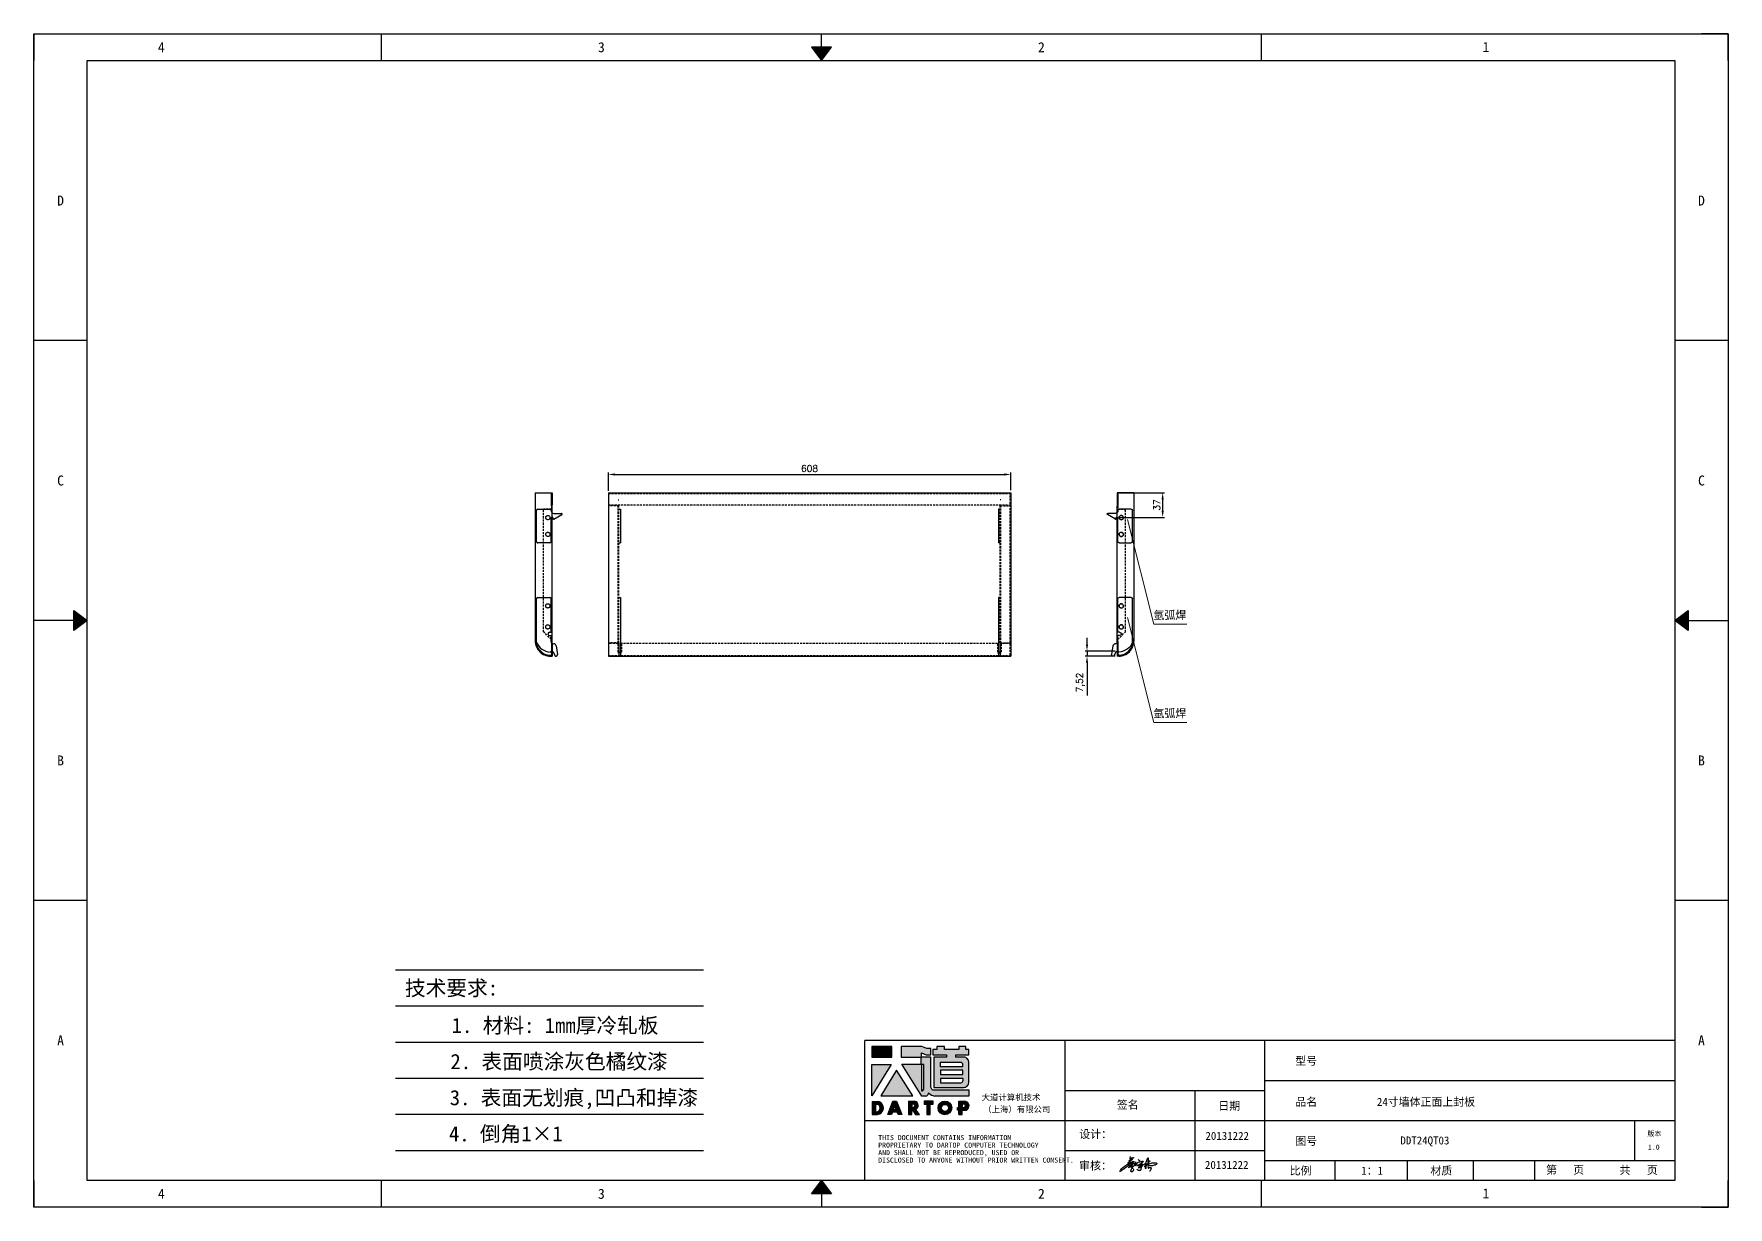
# Model space of a CAD drawing. Header units: millimetres. Extents: x 120943 to 145233, y 4425 to 40233.
# Drawn here: x 120943 to 123503, y 37600 to 39372 of the extents above; entities that cross this region are included whole.
import ezdxf
from ezdxf.enums import TextEntityAlignment as Align

# ---------------------------------------------------------------- set-up
doc = ezdxf.new("R2010")
doc.units = ezdxf.units.MM
doc.linetypes.add('DOT', pattern=[0.25, 0, -0.25])
doc.linetypes.add('HIDDEN2', pattern=[4.7625, 3.175, -1.5875])
for name, color, linetype in [('4', 7, 'Continuous'), ('hidden', 3, 'HIDDEN2'), ('print', 30, 'Continuous')]:
    doc.layers.add(name, color=color, linetype=linetype)
doc.layers.add('dim', color=2, linetype='Continuous', lineweight=9)
doc.styles.add('Dartop', font='SIMFANG.TTF')
doc.styles.add('HZ', font='SimSun.ttf')
doc.styles.add('hzHT', font='SIMHEI.TTF')
doc.styles.get("Standard").update_dxf_attribs({"font": 'txt', "bigfont": 'gbcbig.shx'})
doc.dimstyles.new('2-small', dxfattribs={"dimtxt": 10, "dimasz": 10, "dimexe": 3, "dimexo": 3, "dimgap": 4, "dimtad": 1, "dimtxsty": 'Standard', "dimcen": 5, "dimazin": 0, "dimtfac": 1, "dimtmove": 0, "dimatfit": 3, "dimfxl": 1, "dimarcsym": 0})

# ---------------------------------------------------------------- blocks, each defined once
blk = doc.blocks.new('*U5')
at = {"color": 254, "linetype": 'Continuous', "extrusion": (0, 0, -1)}
for points in [[(-17, 0.333), (-16.812, 0.25), (-17, 0.5)], [(-17, 0.333), (-17.188, 0.25), (-16.812, 0.25)], [(-17, 0.333), (-17, 0.5), (-17.188, 0.25)]]:
    blk.add_solid(points, dxfattribs=at)
blk = doc.blocks.new('*U4')
at = {"color": 254, "linetype": 'Continuous', "extrusion": (0, 0, -1)}
for points in [[(-33.167, 11), (-33, 11), (-33.25, 11.188)], [(-33.167, 11), (-33.25, 11.188), (-33.25, 10.812)], [(-33.167, 11), (-33.25, 10.812), (-33, 11)]]:
    blk.add_solid(points, dxfattribs=at)
blk = doc.blocks.new('*U6')
at = {"color": 254, "linetype": 'Continuous'}
for points in [[(17, 21.667), (17.188, 21.75), (16.812, 21.75)], [(17, 21.667), (16.812, 21.75), (17, 21.5)], [(17, 21.667), (17, 21.5), (17.188, 21.75)]]:
    blk.add_solid(points, dxfattribs=at)
blk = doc.blocks.new('*U3')
at = {"color": 254, "linetype": 'Continuous', "extrusion": (0, 0, -1)}
for points in [[(-0.833, 11), (-0.75, 10.812), (-0.75, 11.188)], [(-0.833, 11), (-0.75, 11.188), (-1, 11)], [(-0.833, 11), (-1, 11), (-0.75, 10.812)]]:
    blk.add_solid(points, dxfattribs=at)
blk = doc.blocks.new('dadao')
for p, q in [((48, 19.2), (44.9, 10.4)), ((44.9, 10.4), (51.2, 10.4)), ((51.2, 10.4), (48, 19.2))]:
    blk.add_line(p, q)
for points in [[(41.8, 121.6), (41.8, 143.7), (-0.4, 143.7), (-0.4, 121.6), (41.8, 121.6)], [(104.8, 122), (104.8, 130.3), (114.1, 126.3), (124.2, 126.3), (124.2, 139.6), (115.9, 139.6), (105.1, 143.9), (61.5, 143.9)], [(61.7, 144), (61.7, 121.3), (103.9, 121.3)], [(113.4, 38.7), (105.1, 38.7), (63, 106.5), (103.9, 106.5), (103.9, 120.9), (103.9, 121.3)], [(109.7, 53.6), (109.7, 106.2), (104.3, 106.2), (104.3, 50.4), (106.6, 50.4)], [(144.6, 94.4), (144.6, 84.8), (192, 84.8), (192, 94.1), (144.9, 94.1)], [(120.2, 45), (119.5, 45), (119.5, 44.6)], [(0, 28), (0, 0), (11.8, 0)], [(0.1, 28), (14, 28)], [(7.1, 21.8), (7.1, 6.1), (12, 6.1)], [(7.1, 21.8), (11.4, 21.8)], [(76.8, 28.2), (76.8, 0), (84.1, 0), (84.1, 11.1), (91.6, -0.1), (100.3, -0.1), (91.7, 11.1)], [(76.8, 28.2), (90.6, 28.2)], [(84, 22.7), (84, 15.3), (87.2, 15.3)], [(84, 22.7), (87.3, 22.7)], [(183.7, 0), (183.7, 9.6), (180.6, 9.6), (180.6, 14.9), (183.8, 14.9), (183.8, 28.1), (196.1, 28.1), (196.5, 28.1)], [(183.7, 0), (190.9, 0), (190.9, 9.6), (198.8, 9.6)], [(194.9, 22.3), (190.8, 22.3), (190.8, 15), (194.4, 15)]]:
    blk.add_lwpolyline(points)
blk.add_lwpolyline([(137.1, 144.2), (137.1, 137.9), (128.3, 137.9), (128.3, 126.5), (157.3, 126.5), (157.3, 121.5), (130.3, 121.5), (130.3, 57.5), (194.4, 57.5, 0.414214), (204.4, 67.5), (204.4, 111.3, 0.414214), (194.4, 121.3), (177.5, 121.3), (177.5, 126.3), (204.7, 126.3), (204.7, 137.7), (198.2, 137.7), (198.2, 143.9), (183.3, 143.9), (183.3, 138), (153, 138), (153, 144.2), (137.1, 144.2)], format="xyb", close=True)
for points in [[(104.8, 122), (123.4, 122), (123.4, 60, 0.414214), (131.4, 52), (204.8, 52), (204.8, 39.1), (131.7, 39.1)], [(144.3, 110.8), (144.3, 101.8), (192.3, 101.8), (192.3, 105.5, 0.414214), (187.3, 110.5), (144.3, 110.5)], [(144.6, 77), (144.6, 67.5), (187.6, 67.5, 0.414214), (192.6, 72.5), (192.6, 76.4), (144.6, 76.4)]]:
    blk.add_lwpolyline(points, format="xyb")
for points in [[(-0.3, 106.2), (40.4, 106.2), (-0.3, 39.7), (-0.3, 106.2)], [(51.7, 94.1), (18.4, 39.3), (86.2, 39.3)], [(43.8, 28.2), (51.8, 28.2), (62.6, -0.1), (55, -0.1), (53.2, 5), (42.9, 5), (41.1, 0), (33.6, 0)], [(110, 28.1), (110, 21.9), (116, 21.9), (116, -0.1), (123.2, -0.1), (123.2, 22), (129.2, 22), (129.2, 28.1), (110, 28.1)]]:
    blk.add_lwpolyline(points, close=True)
for radius in [14.5, 7.44]:
    blk.add_circle((154.2, 14.2), radius)
for centre, radius, start, end in [((99.2, 60.7), 12.6, 305.6399, 325.969), ((111.6, 46.7), 8.19, 282.9811, 347.6627), ((136, 61.7), 22.9, 226.7358, 259.3209), ((8.5, 13.9), 8.49, 294.2143, 69.7177), ((9.6, 14.2), 14.4, 278.6604, 72.3203), ((86.4, 19), 3.8, 282.527, 76.7196), ((88.6, 19.4), 8.95, 290.6073, 77.2124), ((193.7, 18.7), 3.8, 280.9891, 72.5513), ((195.7, 18.6), 9.51, 288.8959, 85.2442)]:
    blk.add_arc(centre, radius, start, end)
blk = doc.blocks.new('DDDDDD')
for p, q in [((19696.1, 37799.5), (19696.1, 37810.9)), ((19705.1, 37799.3), (19698, 37811.4)), ((19689.8, 37775.3), (19689.8, 37793.5)), ((19691.8, 37795.5), (19692.1, 37795.5)), ((19704.7, 37798.5), (19703.6, 37798.5)), ((19738.6, 37795.5), (19703.6, 37795.5)), ((19740.6, 37793.5), (19740.6, 37775.3)), ((19738.6, 37773.3), (19691.8, 37773.3))]:
    blk.add_line(p, q)
for centre in [(19702.5, 37790.5), (19727.9, 37790.5)]:
    blk.add_circle(centre, 3.25)
for centre, radius, start, end in [((19697.1, 37810.9), 1, 30.6997, 180), ((19691.8, 37793.5), 2, 90, 180), ((19692.1, 37799.5), 4, 270, 0), ((19703.6, 37797), 1.5, 90, 270), ((19704.7, 37799), 0.5, 270, 30.6997), ((19738.6, 37793.5), 2, 0, 90), ((19691.8, 37775.3), 2, 180, 270), ((19738.6, 37775.3), 2, 270, 0)]:
    blk.add_arc(centre, radius, start, end)
blk = doc.blocks.new('GFARGAR')
for p, q in [((19915.4, 37803.7), (19928.7, 37805.7)), ((19842.4, 37776), (19842.4, 37794.2)), ((19894.9, 37796.2), (19844.4, 37796.2)), ((19894.9, 37793.7), (19894.9, 37796.2)), ((19899.9, 37793.7), (19899.9, 37796.2)), ((19908.9, 37796.2), (19899.9, 37796.2)), ((19912.4, 37799.7), (19912.4, 37800.2)), ((19924.6, 37799.1), (19930, 37801.9)), ((19910, 37774), (19844.4, 37774))]:
    blk.add_line(p, q)
for centre in [(19855.1, 37791.1), (19886.8, 37791.1)]:
    blk.add_circle(centre, 3.25)
for centre, radius, start, end in [((19915.9, 37800.2), 3.5, 98.5308, 180), ((19929, 37803.7), 2, 298.0725, 98.5308), ((19844.4, 37794.2), 2, 90, 180), ((19897.4, 37793.7), 2.5, 180, 0), ((19908.9, 37799.7), 3.5, 270, 0), ((19900.9, 37796.2), 24, 292.1424, 356.2875), ((19925.5, 37797.3), 2, 118.0725, 230.0086), ((19922.9, 37794.2), 2, 12.8853, 50.0086), ((19844.4, 37776), 2, 180, 270)]:
    blk.add_arc(centre, radius, start, end)
blk = doc.blocks.new('*D321')
at = {"layer": 'Defpoints', "color": 0}
for p in [(122579.5, 38679.1, 78.2), (122648.4, 38679.1), (122579.2, 38641.9, 78.2)]:
    blk.add_point(p, dxfattribs=at)
at = {"layer": 'dim', "color": 0, "lineweight": -2}
for p, q in [((122582.5, 38679.1), (122651.4, 38679.1)), ((122648.4, 38651.9), (122648.4, 38669.1)), ((122582.2, 38641.9), (122651.4, 38641.9))]:
    blk.add_line(p, q, dxfattribs=at)
at = {"layer": 'dim', "color": 0}
for points in [[(122646.7, 38669.1), (122650, 38669.1), (122648.4, 38679.1)], [(122646.7, 38651.9), (122650, 38651.9), (122648.4, 38641.9)]]:
    blk.add_solid(points, dxfattribs=at)
at = {"layer": 'dim', "color": 0, "insert": (122639.4, 38660.5), "char_height": 10, "attachment_point": 5, "rotation": 90}
blk.add_mtext('37', dxfattribs=at)
blk = doc.blocks.new('*D322')
at = {"layer": 'Defpoints', "color": 0}
for p in [(122534.1, 38432.2), (122579.5, 38432.2, 78.2), (122579.7, 38439.7, 78.2)]:
    blk.add_point(p, dxfattribs=at)
at = {"layer": 'dim', "color": 0, "lineweight": -2}
for p, q in [((122534.1, 38449.7), (122534.1, 38459.7)), ((122576.7, 38439.7), (122531.1, 38439.7)), ((122576.5, 38432.2), (122531.1, 38432.2)), ((122534.1, 38439.7), (122534.1, 38432.2)), ((122534.1, 38422.2), (122534.1, 38372.5))]:
    blk.add_line(p, q, dxfattribs=at)
at = {"layer": 'dim', "color": 0}
for points in [[(122532.4, 38449.7), (122535.7, 38449.7), (122534.1, 38439.7)], [(122532.4, 38422.2), (122535.7, 38422.2), (122534.1, 38432.2)]]:
    blk.add_solid(points, dxfattribs=at)
at = {"layer": 'dim', "color": 0, "insert": (122524.2, 38392.3), "char_height": 10, "attachment_point": 5, "rotation": 90}
blk.add_mtext('7,52', dxfattribs=at)
blk = doc.blocks.new('CAIYUQIANG')
for p, q in [((27670.4, -25028.6), (27669.5, -25034.5)), ((27639.2, -25074.1), (27639.8, -25072.4)), ((27640.1, -25074.1), (27639.2, -25074.1)), ((27639.8, -25072.4), (27641, -25070.5)), ((27641.8, -25073.4), (27640.1, -25074.1)), ((27641, -25070.5), (27642.4, -25068.7)), ((27643.4, -25072.1), (27641.8, -25073.4)), ((27642.4, -25068.7), (27644.1, -25066.6)), ((27645.7, -25070.6), (27643.4, -25072.1)), ((27644.1, -25066.6), (27646.1, -25064.4)), ((27649.4, -25068), (27645.7, -25070.6)), ((27646.1, -25064.4), (27648.2, -25062.5)), ((27648.2, -25062.5), (27649.9, -25061)), ((27653.3, -25065.6), (27649.4, -25068)), ((27649.9, -25061), (27651.9, -25059.4)), ((27651.9, -25059.4), (27654.7, -25057.2)), ((27656.6, -25063.3), (27653.3, -25065.6)), ((27654.7, -25057.2), (27656.5, -25055.9)), ((27656.5, -25055.9), (27658.3, -25054.6)), ((27659.8, -25060.4), (27656.6, -25063.3)), ((27658.3, -25054.6), (27659.6, -25053.7)), ((27659.6, -25053.7), (27662.2, -25052.1)), ((27660.6, -25059.8), (27659.8, -25060.4)), ((27663.6, -25056.9), (27660.6, -25059.8)), ((27662.2, -25052.1), (27664.9, -25050.5)), ((27662.9, -25048.8), (27669.7, -25045.8)), ((27663.2, -25048.6), (27662.9, -25048.8)), ((27663.6, -25048.1), (27663.2, -25048.6)), ((27665.3, -25046.6), (27663.6, -25048.1)), ((27666.3, -25053.5), (27663.6, -25056.9)), ((27664.9, -25050.5), (27668.5, -25048.7)), ((27667.5, -25060.4), (27664.9, -25062)), ((27664.9, -25062.9), (27667.7, -25061.6)), ((27664.9, -25062), (27664.9, -25062.9)), ((27667.4, -25044.9), (27665.3, -25046.6)), ((27675.7, -25037.4), (27665.9, -25043)), ((27665.9, -25043), (27677.3, -25038.1)), ((27668.2, -25051.4), (27666.3, -25053.5)), ((27670.6, -25042.2), (27667.4, -25044.9)), ((27670.3, -25058.4), (27667.5, -25060.4)), ((27667.7, -25061.6), (27670.5, -25060.2)), ((27670.9, -25048.6), (27668.2, -25051.4)), ((27668.5, -25048.7), (27673.6, -25046.3)), ((27668.6, -25056), (27674.9, -25053.6)), ((27672.1, -25054.2), (27668.6, -25056)), ((27669.5, -25034.5), (27670.5, -25036.5)), ((27669.7, -25045.8), (27671.3, -25045.2)), ((27672, -25057.1), (27670.3, -25058.4)), ((27670.5, -25036.5), (27674.7, -25033.4)), ((27670.5, -25060.2), (27673.3, -25059)), ((27677.3, -25038.1), (27670.6, -25042.2)), ((27671.5, -25047.3), (27670.9, -25048.6)), ((27671.2, -25051), (27679.4, -25049.8)), ((27674.1, -25050.1), (27671.2, -25051)), ((27671.3, -25045.2), (27672.1, -25045.7)), ((27672.1, -25046.2), (27671.5, -25047.3)), ((27672.5, -25060.1), (27671.9, -25060.4)), ((27671.9, -25060.4), (27674.3, -25061.5)), ((27673.8, -25055.8), (27672, -25057.1)), ((27672.1, -25045.7), (27672.1, -25046.2)), ((27675.9, -25052.3), (27672.1, -25054.2)), ((27673.8, -25059.6), (27672.5, -25060.1)), ((27672.7, -25072.4), (27673.6, -25068.9)), ((27672.7, -25073.7), (27672.7, -25072.4)), ((27672.9, -25074.4), (27672.7, -25073.7)), ((27673.5, -25075.1), (27672.9, -25074.4)), ((27673.3, -25059), (27675.5, -25058)), ((27674.1, -25075.4), (27673.5, -25075.1)), ((27673.6, -25046.3), (27677.4, -25044.5)), ((27673.6, -25068.9), (27674.3, -25066.8)), ((27676.2, -25054), (27673.8, -25055.8)), ((27675.2, -25059.1), (27673.8, -25059.6)), ((27676.5, -25048.8), (27674.1, -25050.1)), ((27675, -25075.4), (27674.1, -25075.4)), ((27674.3, -25061.5), (27677.2, -25063.7)), ((27674.3, -25066.8), (27675.3, -25065)), ((27674.7, -25033.4), (27678, -25031.9)), ((27674.9, -25053.6), (27676.8, -25053.2)), ((27676.4, -25074.9), (27675, -25075.4)), ((27677.8, -25058), (27675.2, -25059.1)), ((27675.3, -25065), (27676.4, -25063.4)), ((27675.5, -25058), (27677.9, -25056.9)), ((27679.9, -25033), (27675.7, -25037.4)), ((27678.6, -25051.7), (27675.9, -25052.3)), ((27677.2, -25053.4), (27676.2, -25054)), ((27676.4, -25063.4), (27677.5, -25061.9)), ((27677.2, -25074.4), (27676.4, -25074.9)), ((27679.1, -25047.4), (27676.5, -25048.8)), ((27676.8, -25053.2), (27677.2, -25053.4)), ((27677.2, -25063.7), (27678.8, -25065.4)), ((27678.3, -25073.5), (27677.2, -25074.4)), ((27677.4, -25044.5), (27680, -25043.8)), ((27677.5, -25061.9), (27679.6, -25059.6)), ((27679, -25057.7), (27677.8, -25058)), ((27677.9, -25056.9), (27680, -25056.9)), ((27678, -25031.9), (27679.7, -25031.6)), ((27679.1, -25072.5), (27678.3, -25073.5)), ((27683.3, -25050.5), (27678.6, -25051.7)), ((27678.8, -25065.4), (27679.4, -25066.6)), ((27680, -25057.5), (27679, -25057.7)), ((27680.6, -25045.9), (27679.1, -25047.4)), ((27679.8, -25071), (27679.1, -25072.5)), ((27679.4, -25049.8), (27681.5, -25049.6)), ((27679.4, -25066.6), (27679.9, -25067.9)), ((27679.6, -25059.6), (27680.6, -25058.4)), ((27679.7, -25031.6), (27680.1, -25032.2)), ((27680, -25070), (27679.8, -25071)), ((27680.1, -25032.2), (27679.9, -25033)), ((27679.9, -25067.9), (27680, -25069)), ((27680, -25043.8), (27681.2, -25043.8)), ((27680, -25056.9), (27680.5, -25057.1)), ((27680.5, -25057.1), (27680, -25057.5)), ((27680, -25069), (27680, -25070)), ((27681.2, -25044.7), (27680.6, -25045.9)), ((27680.6, -25058.4), (27681.3, -25057.6)), ((27681.2, -25043.8), (27681.2, -25044.7)), ((27681.3, -25057.6), (27682.9, -25055.7)), ((27681.5, -25049.6), (27682.7, -25049.7)), ((27682.7, -25049.7), (27683.3, -25050.5)), ((27682.9, -25055.7), (27683.9, -25054.7)), ((27683.9, -25054.7), (27684.6, -25054)), ((27684.6, -25054), (27685.6, -25053.1)), ((27685.6, -25053.1), (27686, -25048.7)), ((27686, -25048.7), (27686.1, -25046.8)), ((27686.1, -25046.8), (27686.2, -25045.4)), ((27686.2, -25045.4), (27686.3, -25045)), ((27686.3, -25045), (27686.6, -25045)), ((27686.6, -25045), (27686.7, -25045.1)), ((27686.7, -25045.1), (27686.9, -25049.2)), ((27686.9, -25049.2), (27686.9, -25051.7)), ((27686.9, -25051.7), (27686.9, -25054.8)), ((27686.9, -25054.8), (27686.9, -25055.8)), ((27686.9, -25055.8), (27687, -25056.5)), ((27687, -25056.5), (27687.2, -25056.9)), ((27687.2, -25056.9), (27687.5, -25056.9)), ((27687.5, -25056.9), (27687.8, -25056.5)), ((27687.8, -25056.5), (27688, -25055.9)), ((27688, -25055.9), (27688.6, -25054.6)), ((27688.6, -25054.6), (27689.1, -25053.3)), ((27689.1, -25053.3), (27689.5, -25052.1)), ((27689.5, -25052.1), (27690.2, -25050.1)), ((27690.2, -25050.1), (27690.5, -25049.4)), ((27690.5, -25049.4), (27691.2, -25048.7)), ((27691, -25067.9), (27690.7, -25067.5)), ((27691.8, -25068.5), (27691, -25067.9)), ((27691.2, -25048.7), (27693.8, -25046.9)), ((27692.9, -25069.4), (27691.8, -25068.5)), ((27692.5, -25055.7), (27691.9, -25055.8)), ((27691.9, -25055.8), (27691.9, -25056.2)), ((27691.9, -25056.2), (27693.4, -25056.2)), ((27693.9, -25055.2), (27692.5, -25055.7)), ((27694, -25070.3), (27692.9, -25069.4)), ((27693.4, -25056.2), (27695.2, -25055.9)), ((27693.8, -25046.9), (27694.7, -25046.4)), ((27697.3, -25053.7), (27693.9, -25055.2)), ((27695.5, -25070.9), (27694, -25070.3)), ((27694.7, -25046.4), (27695.8, -25045.9)), ((27695.5, -25062.1), (27695, -25062.5)), ((27695, -25062.5), (27695, -25062.8)), ((27695, -25062.8), (27695.4, -25063)), ((27695.2, -25055.9), (27696.4, -25055.5)), ((27695.4, -25063), (27696.6, -25063)), ((27696.5, -25061.2), (27695.5, -25062.1)), ((27697.1, -25071.4), (27695.5, -25070.9)), ((27695.8, -25045.9), (27698.2, -25045)), ((27696.4, -25055.5), (27698.6, -25054.5)), ((27698, -25059.9), (27696.5, -25061.2)), ((27696.6, -25063), (27698.7, -25062.4)), ((27699, -25071.4), (27697.1, -25071.4)), ((27700.1, -25052.2), (27697.3, -25053.7)), ((27700.7, -25057.4), (27698, -25059.9)), ((27698.2, -25045), (27699.9, -25044.7)), ((27698.6, -25054.5), (27700.1, -25053.8)), ((27698.7, -25062.4), (27701.9, -25060.7)), ((27700.5, -25071.4), (27699, -25071.4)), ((27699.9, -25044.7), (27702.8, -25044)), ((27703.1, -25050.1), (27700.1, -25052.2)), ((27700.1, -25053.8), (27701.4, -25053.2)), ((27701.7, -25070.7), (27700.5, -25071.4)), ((27703.2, -25055.4), (27700.7, -25057.4)), ((27701.4, -25053.2), (27703, -25052.5)), ((27702.4, -25068.8), (27701.7, -25070.7)), ((27701.9, -25060.7), (27705, -25058.6)), ((27702.9, -25065), (27702.4, -25068.8)), ((27702.8, -25044), (27704.8, -25043.7)), ((27703, -25063.9), (27702.9, -25065)), ((27703, -25052.5), (27704.6, -25051.8)), ((27703.4, -25059.2), (27703, -25063.9)), ((27705.3, -25048.2), (27703.1, -25050.1)), ((27705.1, -25053.8), (27703.2, -25055.4)), ((27703.5, -25058.1), (27703.4, -25059.2)), ((27703.9, -25057), (27703.5, -25058.1)), ((27704.3, -25056.3), (27703.9, -25057)), ((27704.9, -25055.3), (27704.3, -25056.3)), ((27704.6, -25051.8), (27705.9, -25051.1)), ((27704.8, -25043.7), (27707, -25043.4)), ((27705.1, -25055), (27704.9, -25055.3)), ((27705, -25058.6), (27706.4, -25057.7)), ((27706, -25052.8), (27705.1, -25053.8)), ((27706.3, -25055), (27705.1, -25055)), ((27708, -25045.9), (27705.3, -25048.2)), ((27705.9, -25051.1), (27706.4, -25051.1)), ((27706.6, -25051.6), (27706, -25052.8)), ((27706.8, -25055.3), (27706.3, -25055)), ((27706.4, -25051.1), (27706.6, -25051.6)), ((27706.4, -25057.7), (27707.4, -25057)), ((27707.5, -25055.8), (27706.8, -25055.3)), ((27707, -25043.4), (27708, -25043.4)), ((27707.4, -25057), (27707.8, -25056.8)), ((27707.8, -25056.8), (27707.5, -25055.8)), ((27708, -25043.4), (27709, -25043.5)), ((27710.1, -25044), (27708, -25045.9)), ((27709, -25043.5), (27709.7, -25043.8)), ((27709.7, -25043.8), (27710.1, -25044)), ((27710, -25054.2), (27711.2, -25052.7)), ((27711.2, -25052.7), (27712.6, -25051.4)), ((27712.6, -25051.4), (27713.4, -25050.9)), ((27713.4, -25050.9), (27714.2, -25050.8)), ((27713.7, -25060.6), (27714.5, -25059.1)), ((27714, -25059.3), (27713.7, -25060.1)), ((27713.7, -25060.1), (27713.7, -25060.6)), ((27714.3, -25058.6), (27714, -25059.3)), ((27714.2, -25050.8), (27715, -25050.8)), ((27715, -25056.9), (27714.3, -25058.6)), ((27714.5, -25059.1), (27715.1, -25058.3)), ((27715, -25050.8), (27715.4, -25050.8)), ((27715.5, -25055.4), (27715, -25056.9)), ((27715.1, -25058.3), (27715.6, -25057.9)), ((27715.4, -25050.8), (27715.6, -25051)), ((27715.9, -25053.9), (27715.5, -25055.4)), ((27715.6, -25051), (27715.8, -25051.2)), ((27715.6, -25057.9), (27716.2, -25057.8)), ((27715.8, -25051.2), (27715.9, -25051.2)), ((27715.9, -25051.2), (27716, -25051.4)), ((27716, -25053.3), (27715.9, -25053.9)), ((27716, -25051.4), (27716, -25051.4)), ((27716, -25051.4), (27716, -25051.5)), ((27716, -25051.5), (27716.1, -25051.6)), ((27716.1, -25052.4), (27716, -25053.3)), ((27716.1, -25051.6), (27716.1, -25051.8)), ((27716.1, -25051.8), (27716.1, -25052.4)), ((27716.2, -25057.8), (27716.9, -25057.9)), ((27716.6, -25063.7), (27716.8, -25062.6)), ((27716.6, -25064.9), (27716.6, -25063.7)), ((27717, -25065.4), (27716.6, -25064.9)), ((27716.8, -25062.6), (27717, -25060.1)), ((27716.9, -25057.9), (27717.2, -25058.1)), ((27717, -25060.1), (27717.1, -25058.6)), ((27718.3, -25066.4), (27717, -25065.4)), ((27717.1, -25058.6), (27717.2, -25057.5)), ((27717.2, -25057.5), (27717.7, -25052.4)), ((27717.2, -25058.1), (27717.6, -25058.7)), ((27717.6, -25058.7), (27717.6, -25060.8)), ((27717.6, -25060.8), (27717.6, -25062.5)), ((27717.6, -25062.5), (27717.7, -25064.3)), ((27717.7, -25050), (27718.5, -25046)), ((27717.7, -25052.4), (27717.7, -25050)), ((27717.7, -25064.3), (27717.7, -25065.5)), ((27717.7, -25065.5), (27718.3, -25066.4)), ((27718.5, -25046), (27720.2, -25040.9)), ((27719, -25056.7), (27720.6, -25055.2)), ((27719, -25056.7), (27720.6, -25055.4)), ((27720.6, -25055.4), (27719, -25056.7)), ((27719.4, -25056.1), (27719, -25056.7)), ((27720.3, -25054.8), (27719.4, -25056.1)), ((27720.2, -25040.9), (27720.7, -25039.5)), ((27721, -25053.7), (27720.3, -25054.8)), ((27720.6, -25055.2), (27721.9, -25054.1)), ((27720.7, -25039.5), (27721.2, -25038)), ((27722.6, -25051.2), (27721, -25053.7)), ((27721.2, -25038), (27721.6, -25036.6)), ((27721.6, -25036.6), (27722.4, -25034.9)), ((27721.8, -25052.4), (27722.1, -25051.2)), ((27721.9, -25054.1), (27721.8, -25052.4)), ((27721.9, -25054.1), (27723.5, -25052.8)), ((27722.2, -25054.5), (27721.9, -25054.1)), ((27722.1, -25051.2), (27722.6, -25049.3)), ((27723.2, -25055.7), (27722.2, -25054.5)), ((27722.4, -25034.9), (27723.3, -25033.3)), ((27722.6, -25049.3), (27723.4, -25048.2)), ((27723.9, -25049.1), (27722.6, -25051.2)), ((27725.1, -25056.1), (27723.2, -25055.7)), ((27723.3, -25033.3), (27723.8, -25032.7)), ((27723.4, -25048.2), (27724, -25048.2)), ((27723.5, -25052.8), (27725.7, -25051.8)), ((27723.8, -25032.7), (27724.4, -25032.7)), ((27724.9, -25047.9), (27723.9, -25049.1)), ((27724.2, -25041.9), (27724, -25042.9)), ((27724, -25042.9), (27724, -25043.8)), ((27724, -25043.8), (27724.5, -25044.5)), ((27724, -25048.2), (27725, -25049.3)), ((27724.3, -25057.3), (27724.1, -25059.8)), ((27724.1, -25059.8), (27724.2, -25062.5)), ((27724.7, -25038.7), (27724.2, -25041.9)), ((27724.2, -25062.5), (27724.5, -25063.9)), ((27724.8, -25054.3), (27724.3, -25057.3)), ((27724.3, -25057.3), (27724.3, -25057.3)), ((27724.4, -25032.7), (27724.8, -25033.4)), ((27724.5, -25044.5), (27724.9, -25044.1)), ((27724.5, -25063.9), (27726.1, -25063.8)), ((27726, -25051.7), (27724.6, -25052.3)), ((27724.6, -25052.3), (27724.8, -25054.3)), ((27724.9, -25037.3), (27724.7, -25038.7)), ((27724.8, -25033.4), (27725.1, -25034.5)), ((27725.1, -25035.4), (27724.9, -25037.3)), ((27724.9, -25044.1), (27726.2, -25043.2)), ((27726.1, -25047), (27724.9, -25047.9)), ((27725, -25049.3), (27726, -25051.7)), ((27725.1, -25034.5), (27725.1, -25035.4)), ((27728.6, -25056.9), (27725.1, -25056.1)), ((27725.7, -25051.8), (27728.1, -25050.8)), ((27727.7, -25045.8), (27726.1, -25047)), ((27726.1, -25063.8), (27727.2, -25062.4)), ((27726.2, -25043.2), (27727.3, -25042.5)), ((27727.2, -25062.4), (27728.7, -25061.7)), ((27727.3, -25042.5), (27728.7, -25041.6)), ((27728.8, -25044.9), (27727.7, -25045.8)), ((27728.1, -25050.8), (27730.4, -25049.9)), ((27731.5, -25056.9), (27728.6, -25056.9)), ((27728.7, -25041.6), (27729.4, -25041.6)), ((27728.7, -25061.7), (27730.6, -25061.7)), ((27729.8, -25043.2), (27728.8, -25044.9)), ((27729.9, -25073.7), (27728.8, -25073.7)), ((27729.4, -25041.6), (27729.8, -25042.2)), ((27729.8, -25042.2), (27729.8, -25043.2)), ((27730.7, -25072), (27729.9, -25073.7)), ((27730.4, -25049.9), (27734.3, -25049)), ((27730.6, -25061.7), (27732.5, -25061.7)), ((27732.4, -25068.5), (27730.7, -25072)), ((27734.6, -25056.9), (27731.5, -25056.9)), ((27733.1, -25067), (27732.4, -25068.5)), ((27732.5, -25061.7), (27734, -25062.9)), ((27734, -25064.2), (27733.1, -25067)), ((27734, -25062.9), (27734, -25064.2)), ((27734.3, -25049), (27736.4, -25048.5)), ((27736.4, -25056.9), (27734.6, -25056.9)), ((27736.4, -25048.5), (27738, -25048.5)), ((27737.5, -25056.9), (27736.4, -25056.9)), ((27739.9, -25056.2), (27737.5, -25056.9)), ((27738, -25048.5), (27741.4, -25048.2)), ((27742.8, -25055.5), (27739.9, -25056.2)), ((27741.4, -25048.2), (27743.3, -25048.1)), ((27745.3, -25054.8), (27742.8, -25055.5)), ((27743.3, -25048.1), (27745.9, -25048.1)), ((27747, -25053.9), (27745.3, -25054.8)), ((27745.9, -25048.1), (27747.9, -25048.3)), ((27749, -25052.8), (27747, -25053.9)), ((27747.9, -25048.3), (27749.6, -25048.7)), ((27749.8, -25051.7), (27749, -25052.8)), ((27749.6, -25048.7), (27750.5, -25049.8)), ((27750.6, -25050.8), (27749.8, -25051.7)), ((27750.5, -25049.8), (27750.6, -25050.8))]:
    blk.add_line(p, q)
blk.add_lwpolyline([(27694.2, -25038.4, -0.053561), (27695.8, -25039, -0.075272), (27696.8, -25039.7, -0.005295), (27697.5, -25040.4, -0.009337), (27697.9, -25040.8, -0.026146), (27698.2, -25041.2, -0.016644), (27698.7, -25041.9)], format="xyb")
blk = doc.blocks.new('*D1644')
at = {"layer": 'Defpoints', "color": 0}
for p in [(122419, 38706.7), (121811, 38679.1, 72.7), (122419, 38680, 68.4)]:
    blk.add_point(p, dxfattribs=at)
at = {"layer": 'dim', "color": 0, "lineweight": -2}
for p, q in [((121811, 38682.1), (121811, 38709.7)), ((121821, 38706.7), (122409, 38706.7)), ((122419, 38683), (122419, 38709.7))]:
    blk.add_line(p, q, dxfattribs=at)
at = {"layer": 'dim', "color": 0}
for points in [[(121821, 38708.3), (121821, 38705), (121811, 38706.7)], [(122409, 38708.3), (122409, 38705), (122419, 38706.7)]]:
    blk.add_solid(points, dxfattribs=at)
at = {"layer": 'dim', "color": 0, "insert": (122115, 38715.7), "char_height": 10, "attachment_point": 5}
blk.add_mtext('608', dxfattribs=at)

msp = doc.modelspace()

# ---------------------------------------------------------------- hatches: boundary and pattern name
for points in [[(122239.235, 37842.135), (122209.1, 37842.135), (122209.1, 37826.391), (122239.235, 37826.391)], [(122238.264, 37815.375), (122209.18, 37815.375), (122209.18, 37767.888)], [(122246.327, 37806.757), (122222.552, 37767.572), (122270.963, 37767.572)], [(122301.703, 37759.555), (122287.944, 37759.555), (122287.944, 37755.19), (122292.237, 37755.19), (122292.237, 37739.46), (122297.377, 37739.46), (122297.377, 37755.2), (122301.703, 37755.2)]]:
    msp.add_hatch(color=0).paths.add_polyline_path(points)
h = msp.add_hatch(color=0)
h.paths.add_polyline_path([(122284.268, 37832.566), (122290.919, 37829.693), (122298.11, 37829.693), (122298.11, 37839.21), (122292.178, 37839.21), (122284.448, 37842.262), (122253.474, 37842.262), (122253.474, 37826.167), (122283.611, 37826.167), (122283.611, 37825.842), (122283.611, 37815.555), (122254.387, 37815.555), (122284.446, 37767.179), (122290.399, 37767.179, 0.27937482), (122294.744, 37771.404), (122294.744, 37771.627), (122295.269, 37771.627, 0.14314537), (122303.464, 37767.457), (122355.698, 37767.457), (122355.698, 37776.632), (122303.241, 37776.632, -0.41421356), (122297.528, 37782.345), (122297.528, 37826.676), (122284.268, 37826.676)])
h.paths.add_polyline_path([(122283.915, 37815.349), (122287.745, 37815.349), (122287.745, 37777.802, -0.08893574), (122285.525, 37775.52), (122283.902, 37775.52)], flags=16)
h = msp.add_hatch(color=0)
h.paths.add_polyline_path([(122355.608, 37837.877), (122350.96, 37837.877), (122350.96, 37842.299), (122340.337, 37842.299), (122340.337, 37838.098), (122318.65, 37838.098), (122318.65, 37842.52), (122307.291, 37842.52), (122307.291, 37838.017), (122301.015, 37838.017), (122301.015, 37829.866), (122321.727, 37829.866), (122321.727, 37826.261), (122302.427, 37826.261), (122302.427, 37780.622), (122348.244, 37780.622, 0.41421356), (122355.386, 37787.764), (122355.386, 37819.019, 0.41421356), (122348.244, 37826.161), (122336.132, 37826.161), (122336.132, 37829.698), (122355.608, 37829.698)])
h.paths.add_polyline_path([(122343.184, 37818.424, -0.41421356), (122346.755, 37814.853), (122346.755, 37812.234), (122312.453, 37812.234), (122312.453, 37818.424)], flags=16)
h.paths.add_polyline_path([(122346.534, 37806.707), (122346.534, 37800.075), (122312.675, 37800.075), (122312.675, 37806.707)], flags=16)
h.paths.add_polyline_path([(122346.976, 37794.107), (122346.976, 37791.267, -0.41421356), (122343.405, 37787.696), (122312.675, 37787.696), (122312.675, 37794.107)], flags=16)
h = msp.add_hatch(color=0)
h.paths.add_polyline_path([(122219.372, 37759.483), (122209.394, 37759.483), (122209.394, 37739.52), (122217.797, 37739.52, 0.79301591)])
h.paths.add_polyline_path([(122217.945, 37743.892), (122214.457, 37743.892), (122214.457, 37755.111), (122217.56, 37755.111, -0.67136089)], flags=16)
h = msp.add_hatch(color=0)
h.paths.add_polyline_path([(122246.402, 37759.647), (122240.707, 37759.647), (122233.385, 37739.499), (122238.778, 37739.499), (122240.047, 37743.069), (122247.355, 37743.069), (122248.651, 37739.455), (122254.088, 37739.455)])
h.paths.add_polyline_path([(122245.958, 37746.918), (122241.431, 37746.918), (122243.653, 37753.249)], flags=16)
h = msp.add_hatch(color=0)
h.paths.add_polyline_path([(122274.08, 37759.633), (122264.266, 37759.633), (122264.266, 37739.487), (122269.452, 37739.487), (122269.452, 37747.474), (122274.782, 37739.415), (122281.049, 37739.415), (122274.914, 37747.423, 0.74405494)])
h.paths.add_polyline_path([(122269.405, 37750.456), (122269.405, 37755.746), (122271.723, 37755.746, -0.79680897), (122271.688, 37750.456)], flags=16)
h = msp.add_hatch(color=0)
h.paths.add_polyline_path([(122309.182, 37749.633, 1), (122329.868, 37749.633, 1)])
h.paths.add_polyline_path([(122324.839, 37749.633, -1), (122314.212, 37749.633, -1)], flags=16)
h = msp.add_hatch(color=0)
h.paths.add_polyline_path([(122349.71, 37759.585), (122349.413, 37759.585), (122340.665, 37759.585), (122340.665, 37750.183), (122338.343, 37750.183), (122338.343, 37746.367), (122340.627, 37746.367), (122340.627, 37739.523), (122345.734, 37739.523), (122345.734, 37746.394), (122351.346, 37746.394, 0.81230381)])
h.paths.add_polyline_path([(122345.658, 37750.209), (122345.658, 37755.468), (122348.565, 37755.468, -0.77821343), (122348.268, 37750.209)], flags=16)

# ---------------------------------------------------------------- linework, layer by layer
at = {"color": 0, "linetype": 'DOT'}
for p, q in [((120943.138, 39372.365), (123462.31, 39372.365)), ((120943.138, 37639.979), (120943.138, 39332.077)), ((123502.598, 39332.077), (123502.598, 37639.979)), ((123462.31, 37599.691), (120943.138, 37599.691))]:
    msp.add_line(p, q, dxfattribs=at)
at = {"color": 0}
for p, q in [((120943.138, 39372.365), (120943.138, 39332.077)), ((121468.052, 39332.077), (121468.052, 39372.365)), ((122132.805, 39352.221), (122132.805, 39372.365)), ((122797.557, 39332.077), (122797.557, 39372.365)), ((123502.598, 39372.365), (123462.31, 39372.365)), ((123502.598, 39332.077), (123502.598, 39372.365)), ((121023.714, 37639.979), (121023.714, 39332.077)), ((121023.714, 39332.077), (123422.022, 39332.077)), ((123422.022, 39332.077), (123422.022, 37639.979)), ((121023.714, 38909.052), (120943.138, 38909.052)), ((123502.598, 38909.052), (123422.022, 38909.052)), ((121003.57, 38486.028), (120943.138, 38486.028)), ((123442.166, 38486.028), (123502.598, 38486.028)), ((121023.714, 38063.003), (120943.138, 38063.003)), ((123502.598, 38063.003), (123422.022, 38063.003)), ((123422.022, 37851.491), (122198.273, 37851.491)), ((122198.273, 37639.979), (122198.273, 37851.491)), ((122500.433, 37851.491), (122500.433, 37639.979)), ((122802.593, 37639.979), (122802.593, 37851.491)), ((122802.593, 37791.059), (123422.022, 37791.059)), ((122500.433, 37775.951), (122802.593, 37775.951)), ((122696.837, 37775.951), (122696.837, 37639.979)), ((122198.273, 37730.627), (122500.433, 37730.627)), ((122500.433, 37730.627), (123422.022, 37730.627)), ((123361.59, 37670.195), (123361.59, 37730.627)), ((122500.433, 37685.303), (122802.593, 37685.303)), ((122802.593, 37670.195), (123422.022, 37670.195)), ((122908.901, 37639.979), (122908.901, 37670.195)), ((123018.458, 37639.979), (123018.458, 37670.195)), ((123118.055, 37639.979), (123118.055, 37670.195)), ((123210.51, 37639.979), (123210.51, 37670.195)), ((120943.138, 37639.979), (120943.138, 37599.691)), ((123422.022, 37639.979), (121023.714, 37639.979)), ((121468.052, 37599.691), (121468.052, 37639.979)), ((122797.557, 37599.691), (122797.557, 37639.979)), ((123502.598, 37599.691), (123502.598, 37639.979)), ((122132.805, 37619.835), (122132.805, 37599.691)), ((123462.31, 37599.691), (123502.598, 37599.691))]:
    msp.add_line(p, q, dxfattribs=at)
for p, q in [((121700.541, 38679.072, 82.761), (121700.541, 38455.032, 82.761)), ((121700.541, 38679.072, 82.761), (121725.941, 38679.072, 82.761)), ((121724.941, 38678.072, 82.761), (121724.941, 38660.072, 82.761)), ((121724.941, 38659.072, 82.761), (121724.941, 38677.512, 82.761)), ((121725.941, 38679.072, 82.761), (121725.941, 38660.072, 82.761)), ((121810.957, 38679.072, 72.715), (121810.957, 38455.032, 22.86)), ((121810.957, 38679.072, 68.157), (122418.957, 38679.072, 68.157)), ((122418.957, 38679.072, 68.157), (122418.957, 38432.172, 13.91)), ((122579.466, 38679.072, 78.203), (122579.466, 38660.072, 78.203)), ((122604.866, 38679.072, 78.203), (122579.466, 38679.072, 78.203)), ((122580.466, 38678.072, 78.203), (122580.466, 38660.072, 78.203)), ((122580.466, 38659.072, 78.203), (122580.466, 38677.512, 78.203)), ((122604.866, 38679.072, 78.203), (122604.866, 38455.032, 78.203)), ((121724.941, 38660.072, 82.761), (121725.941, 38660.072, 82.761)), ((121724.941, 38659.072, 82.761), (121725.941, 38659.072, 82.761)), ((121725.941, 38452.172, 82.761), (121725.941, 38659.072, 82.761)), ((121826.957, 38654.212, 78.203), (121829.457, 38654.212, 78.203)), ((121829.457, 38654.212, 78.203), (121829.457, 38603.412, 78.203)), ((122400.457, 38654.212, 78.203), (122400.457, 38603.412, 78.203)), ((122402.957, 38654.212, 78.203), (122400.457, 38654.212, 78.203)), ((122580.466, 38660.072, 78.203), (122579.466, 38660.072, 78.203)), ((122580.466, 38659.072, 78.203), (122579.466, 38659.072, 78.203)), ((122579.466, 38452.172, 78.203), (122579.466, 38659.072, 78.203)), ((121826.957, 38603.412, 78.203), (121829.457, 38603.412, 78.203)), ((122402.957, 38603.412, 78.203), (122400.457, 38603.412, 78.203)), ((121810.957, 38568.622, 45.508), (121810.957, 38432.172, 45.508)), ((121826.957, 38520.812, 78.203), (121829.457, 38520.812, 78.203)), ((121829.457, 38520.812, 78.203), (121829.457, 38452.172, 78.203)), ((122400.457, 38520.812, 78.203), (122400.457, 38452.172, 78.203)), ((122402.957, 38520.812, 78.203), (122400.457, 38520.812, 78.203)), ((121702.041, 38455.032, 82.761), (121701.541, 38455.032, 82.761)), ((121724.941, 38452.172, 82.761), (121725.941, 38452.172, 82.761)), ((121724.941, 38452.172, 82.761), (121724.941, 38433.733, 82.761)), ((121724.941, 38451.172, 82.761), (121724.941, 38433.172, 82.761)), ((121724.941, 38451.172, 82.761), (121725.941, 38451.172, 82.761)), ((121725.941, 38451.172, 82.761), (121725.941, 38432.172, 82.761)), ((121826.957, 38452.172, 78.203), (121826.957, 38432.277, 78.203)), ((121829.457, 38452.172, 78.203), (121829.457, 38432.277, 78.203)), ((122400.457, 38452.172, 78.203), (122400.457, 38432.277, 78.203)), ((122402.957, 38452.172, 78.203), (122402.957, 38432.277, 78.203)), ((122580.466, 38452.172, 78.203), (122579.466, 38452.172, 78.203)), ((122579.466, 38451.172, 78.203), (122579.466, 38432.172, 78.203)), ((122580.466, 38451.172, 78.203), (122579.466, 38451.172, 78.203)), ((122580.466, 38452.172, 78.203), (122580.466, 38433.733, 78.203)), ((122580.466, 38451.172, 78.203), (122580.466, 38433.172, 78.203)), ((122603.366, 38455.032, 78.203), (122603.866, 38455.032, 78.203)), ((121723.401, 38433.733, 82.761), (121724.941, 38433.733, 82.761)), ((121723.401, 38433.172, 82.761), (121724.941, 38433.172, 82.761)), ((121723.401, 38432.172, 82.761), (121725.941, 38432.172, 82.761)), ((121810.957, 38432.172, 22.86), (122418.957, 38432.172, 22.86)), ((121826.957, 38438.313, 78.203), (121829.457, 38438.313, 78.203)), ((121826.957, 38432.277, 78.203), (121829.457, 38432.277, 78.203)), ((122402.957, 38438.313, 78.203), (122400.457, 38438.313, 78.203)), ((122402.957, 38432.277, 78.203), (122400.457, 38432.277, 78.203)), ((122582.006, 38432.172, 78.203), (122579.466, 38432.172, 78.203)), ((122582.006, 38433.733, 78.203), (122580.466, 38433.733, 78.203)), ((122582.006, 38433.172, 78.203), (122580.466, 38433.172, 78.203))]:
    msp.add_line(p, q)
for points in [[(122132.805, 39332.077), (122147.913, 39352.221), (122117.697, 39352.221), (122132.805, 39332.077)], [(121023.714, 38486.028), (121003.57, 38470.92), (121003.57, 38501.136), (121023.714, 38486.028)], [(123422.022, 38486.028), (123442.166, 38501.136), (123442.166, 38470.92), (123422.022, 38486.028)], [(122132.805, 37639.979), (122147.913, 37619.835), (122117.697, 37619.835), (122132.805, 37639.979)]]:
    msp.add_lwpolyline(points, close=True, dxfattribs=at)
for centre, radius, start, end in [((121723.401, 38455.032, 82.761), 22.86, 179.999221, 270), ((121723.401, 38455.032, 82.761), 21.86, 179.999221, 270), ((121723.341, 38455.032, 82.761), 21.3, 180, 270.161397), ((122582.006, 38455.032, 78.203), 22.86, 270, 0.000779), ((122582.006, 38455.032, 78.203), 21.86, 270, 0.000779), ((122582.066, 38455.032, 78.203), 21.3, 269.838603, 0)]:
    msp.add_arc(centre, radius, start, end)
at = {"layer": 'Defpoints'}
for p, q in [((121489.602, 37958.326), (121954.64, 37958.326)), ((121489.602, 37903.726), (121954.64, 37903.726)), ((121489.602, 37903.726), (121954.64, 37903.726)), ((121489.602, 37849.126), (121954.64, 37849.126)), ((121489.602, 37794.526), (121954.64, 37794.526)), ((121489.602, 37739.926), (121954.64, 37739.926)), ((121489.602, 37685.326), (121954.64, 37685.326))]:
    msp.add_line(p, q, dxfattribs=at)
at = {"layer": 'dim'}
for p, q in [((122595.305, 38638.838), (122635.077, 38480.509)), ((122595.305, 38490.421), (122635.077, 38332.092)), ((122635.077, 38480.509), (122684.71, 38480.509)), ((122635.077, 38332.092), (122684.71, 38332.092))]:
    msp.add_line(p, q, dxfattribs=at)
at = {"layer": 'hidden'}
for p, q in [((121810.957, 38678.072, 68.157), (122418.957, 38678.072, 68.157)), ((121811.957, 38433.733, 45.439), (121811.957, 38678.072, 45.439)), ((122417.957, 38433.733, 45.439), (122417.957, 38678.072, 45.439)), ((122418.957, 38677.512, 45.439), (122417.957, 38677.512, 45.439)), ((121713.241, 38468.872, 82.761), (121713.241, 38654.116, 82.761)), ((121724.941, 38654.072, 82.761), (121713.241, 38654.116, 82.761)), ((121724.941, 38659.072, 82.761), (121724.941, 38654.072, 82.761)), ((122418.957, 38660.072, 78.203), (121810.957, 38660.072, 78.203)), ((121826.957, 38659.072, 45.439), (121811.957, 38659.072, 45.439)), ((121825.957, 38668.372, 45.439), (121826.957, 38668.372, 45.439)), ((121825.957, 38452.172, 45.439), (121825.957, 38659.072, 45.439)), ((121825.957, 38654.072, 45.439), (121826.957, 38654.072, 45.439)), ((121826.957, 38452.172, 45.439), (121826.957, 38659.072, 45.439)), ((122403.957, 38668.372, 45.439), (122402.957, 38668.372, 45.439)), ((122402.957, 38452.172, 45.439), (122402.957, 38659.072, 45.439)), ((122402.957, 38659.072, 45.439), (122417.957, 38659.072, 45.439)), ((122403.957, 38654.072, 45.439), (122402.957, 38654.072, 45.439)), ((122403.957, 38452.172, 45.439), (122403.957, 38659.072, 45.439)), ((122580.466, 38659.072, 78.203), (122580.466, 38654.072, 78.203)), ((122580.466, 38654.072, 78.203), (122592.166, 38653.954, 78.203)), ((122592.166, 38468.872, 78.203), (122592.166, 38653.954, 78.203)), ((121724.941, 38457.172, 82.761), (121713.241, 38468.872, 82.761)), ((121825.957, 38468.872, 45.439), (121826.957, 38468.872, 45.439)), ((122403.957, 38468.872, 45.439), (122402.957, 38468.872, 45.439)), ((122580.466, 38457.172, 78.203), (122592.166, 38468.872, 78.203)), ((121724.941, 38452.172, 82.761), (121724.941, 38457.172, 82.761)), ((121825.457, 38451.172, 78.203), (121810.957, 38451.172, 78.203)), ((121826.957, 38452.172, 45.439), (121811.957, 38452.172, 45.439)), ((121825.457, 38451.172, 8.289), (121825.457, 38437.172, 8.289)), ((121825.957, 38457.172, 45.439), (121826.957, 38457.172, 45.439)), ((122398.957, 38451.172, 78.203), (121830.957, 38451.172, 78.203)), ((121830.957, 38451.172, 8.289), (121830.957, 38437.172, 8.289)), ((122398.957, 38451.172, 8.289), (122398.957, 38437.172, 8.289)), ((122403.957, 38457.172, 45.439), (122402.957, 38457.172, 45.439)), ((122402.957, 38452.172, 45.439), (122417.957, 38452.172, 45.439)), ((122418.957, 38451.172, 78.203), (122404.457, 38451.172, 78.203)), ((122404.457, 38451.172, 8.289), (122404.457, 38437.172, 8.289)), ((122580.466, 38452.172, 78.203), (122580.466, 38457.172, 78.203)), ((121810.957, 38433.172, 22.86), (122418.957, 38433.172, 22.86)), ((121830.957, 38437.172, -30.234), (121825.457, 38437.172, -30.414)), ((122398.957, 38437.172, -30.234), (122404.457, 38437.172, -30.414)), ((122418.957, 38433.733, 45.439), (122417.957, 38433.733, 45.439))]:
    msp.add_line(p, q, dxfattribs=at)
for centre in [(121719.591, 38641.512, 82.761), (122585.816, 38641.512, 78.203), (121719.591, 38616.112, 82.761), (122585.816, 38616.112, 78.203), (121719.591, 38508.112, 82.761), (122585.816, 38508.112, 78.203), (121719.591, 38476.362, 82.761), (122585.816, 38476.362, 78.203)]:
    msp.add_circle(centre, 3.25, dxfattribs=at)
at = {"layer": 'print'}
msp.add_lwpolyline([(120943.138, 39372.365), (123502.598, 39372.365), (123502.598, 37599.691), (120943.138, 37599.691)], close=True, dxfattribs=at)

# ---------------------------------------------------------------- block references
at = {"color": 0, "linetype": 'Continuous', "xscale": 80.57610619627711, "yscale": 80.57610619687368, "zscale": 80.57610619687446}
for name, p in [('*U6', (120763.011, 37599.691)), ('*U3', (120943.138, 37599.691)), ('*U4', (120763.011, 37599.691)), ('*U5', (120763.011, 37599.691))]:
    msp.add_blockref(name, p, dxfattribs=at)
at = {"rotation": 270}
for name, p in [('DDDDDD', (83929.133, 58344.015, 82.761)), ('GFARGAR', (83928.446, 58363.189, 82.761))]:
    msp.add_blockref(name, p, dxfattribs=at)
at = {"xscale": -1, "rotation": 90}
for name, p in [('DDDDDD', (160376.274, 58344.015, 78.203)), ('GFARGAR', (160376.961, 58363.189, 78.203))]:
    msp.add_blockref(name, p, dxfattribs=at)
at = {"color": 0, "xscale": 0.7141973048657924, "yscale": 0.7141973049202118, "zscale": 0.7141973049268417}
msp.add_blockref('dadao', (122209.394, 37739.52), dxfattribs=at)
at = {"xscale": 0.5, "yscale": 0.5, "zscale": 0.5}
msp.add_blockref('CAIYUQIANG', (108764.149, 50190.629), dxfattribs=at)

# ---------------------------------------------------------------- texts
at = {"color": 0}
for s, height, style, p in [('4', 15.108, 'Dartop', (121135.675, 39352.221)), ('3', 15.108, 'Dartop', (121800.428, 39352.221)), ('2', 15.108, 'Dartop', (122465.181, 39352.221)), ('1', 15.108, 'Dartop', (123136.82, 39352.7)), ('D', 15.108, 'Dartop', (120983.426, 39120.565)), ('D', 15.108, 'Dartop', (123462.31, 39120.565)), ('C', 15.108, 'Dartop', (120983.426, 38697.54)), ('C', 15.108, 'Dartop', (123462.31, 38697.54)), ('氩弧焊', 12.0864, 'hzHT', (122659.278, 38494.205)), ('氩弧焊', 12.0864, 'hzHT', (122659.278, 38345.787)), ('B', 15.108, 'Dartop', (120983.426, 38274.516)), ('B', 15.108, 'Dartop', (123462.31, 38274.516)), ('A', 15.108, 'Dartop', (120983.426, 37851.491)), ('A', 15.108, 'Dartop', (123462.31, 37851.491)), ('型号', 12.0864, 'hzHT', (122865.3, 37820.747)), ('签名', 12.0864, 'hzHT', (122595.596, 37754.273)), ('日期', 12.0864, 'hzHT', (122748.958, 37752.785)), ('品名', 12.0864, 'hzHT', (122865.3, 37758.701)), ('24寸墙体正面上封板', 12.0864, 'hzHT', (123046.223, 37758.701)), ('20131222', 12.0864, 'hzHT', (122745.856, 37707.346)), ('图号', 12.0864, 'hzHT', (122865.3, 37699.624)), ('DDT24QT03', 12.0864, 'hzHT', (123044.534, 37700.412)), ('版本', 7.554, 'hzHT', (123391.224, 37710.573)), ('1.0', 7.554, 'Dartop', (123390.315, 37690.384)), ('20131222', 12.0864, 'hzHT', (122745.136, 37663.491)), ('比例', 12.0864, 'hzHT', (122856.873, 37654.772)), ('1：1', 12.0864, 'hzHT', (122964.754, 37654.772)), ('材质', 12.0864, 'hzHT', (123069.372, 37654.772)), ('第   页', 12.0864, 'hzHT', (123256.34, 37656.026)), ('共   页', 12.0864, 'hzHT', (123367.364, 37655.586)), ('4', 15.108, 'Dartop', (121135.675, 37619.835)), ('3', 15.108, 'Dartop', (121800.428, 37619.835)), ('2', 15.108, 'Dartop', (122465.181, 37619.835)), ('1', 15.108, 'Dartop', (123136.82, 37620.314))]:
    msp.add_text(s, height=height, dxfattribs=dict(at, style=style)).set_placement(p, align=Align.MIDDLE_CENTER)
at = {"style": 'HZ'}
for s, p in [('技术要求:', (121574.057, 37930.77)), ('1. 材料: 1mm厚冷轧板', (121730.534, 37874.284)), ('    2. 表面喷涂灰色橘纹漆    ', (121736.599, 37819.684)), ('3. 表面无划痕,凹凸和掉漆', (121758.984, 37765.084)), ('4. 倒角1×1         ', (121726.239, 37710.484))]:
    msp.add_text(s, height=22.932, dxfattribs=at).set_placement(p, align=Align.MIDDLE_CENTER)
at = {"color": 0, "style": 'hzHT'}
for s, height, p in [('THIS DOCUMENT CONTAINS INFORMATION', 7.55401, (122218.667, 37700.94)), ('设计：', 12.0864, (122522.378, 37703.916)), ('AND SHALL NOT BE REPRODUCED, USED OR', 7.55401, (122218.667, 37678.278)), ('PROPRIETARY TO DARTOP COMPUTER TECHNOLOGY', 7.55401, (122218.667, 37689.609)), ('DISCLOSED TO ANYONE WITHOUT PRIOR WRITTEN CONSENT.', 7.55401, (122218.667, 37666.947)), ('审核：', 12.0864, (122522.198, 37656.322))]:
    msp.add_text(s, height=height, dxfattribs=at).set_placement(p)
at = {"layer": '4', "color": 0, "style": 'hzHT'}
for s, p in [('大道计算机技术', (122374.904, 37760.94)), ('（上海）有限公司', (122377.185, 37742.873))]:
    msp.add_text(s, height=9.0648, dxfattribs=at).set_placement(p)

# ---------------------------------------------------------------- dimensions: what is measured, and where the dimension line sits
at = {"layer": 'dim'}
dim = msp.add_linear_dim(base=(122418.957, 38706.682), p1=(121810.957, 38679.072, 72.715), p2=(122418.957, 38680.028, 68.367), dimstyle='2-small', override={"dimpost": '\\X'}, dxfattribs=at)
dim.commit()
dim.dimension.update_dxf_attribs({"geometry": '*D1644', "text_midpoint": (122114.957, 38715.682)})
dim = msp.add_linear_dim(base=(122648.381, 38679.072), p1=(122579.236, 38641.912, 78.203), p2=(122579.466, 38679.072, 78.203), angle=90, text='37', dimstyle='2-small', override={"dimpost": '\\X', "dimfxl": 0.18}, dxfattribs=at)
dim.commit()
dim.dimension.update_dxf_attribs({"geometry": '*D321', "text_midpoint": (122639.381, 38660.492)})
dim = msp.add_linear_dim(base=(122534.08, 38432.172), p1=(122579.671, 38439.692, 78.203), p2=(122579.466, 38432.172, 78.203), angle=90, dimstyle='2-small', override={"dimpost": '\\X', "dimfxl": 0.18}, dxfattribs=at)
dim.commit()
dim.dimension.update_dxf_attribs({"geometry": '*D322', "text_midpoint": (122524.247, 38392.339)})

doc.saveas('drawing.dxf')
